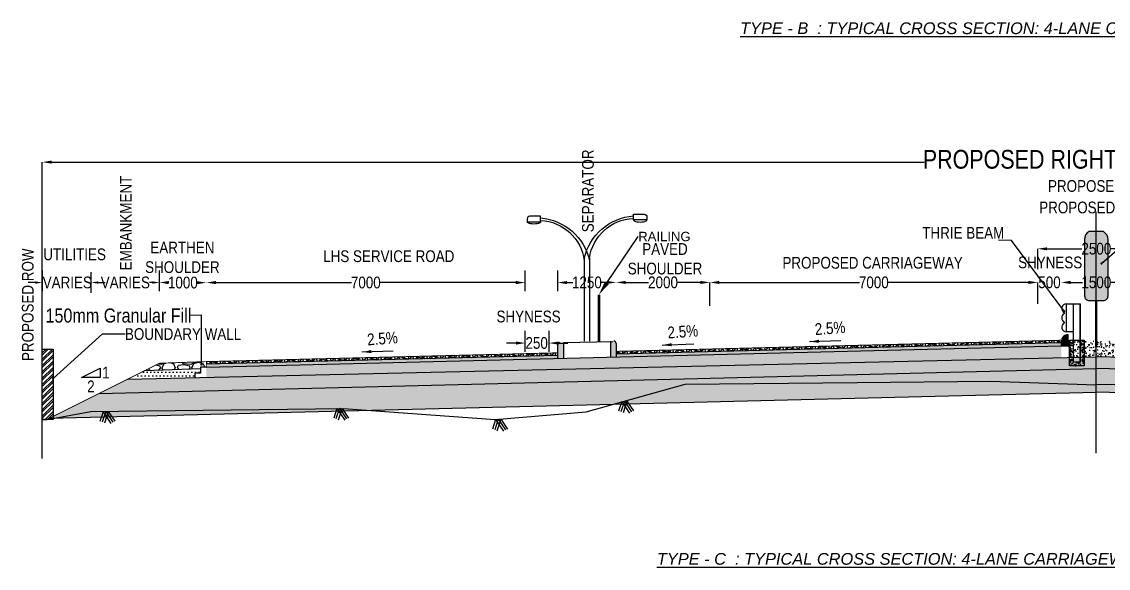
# Model space of a CAD drawing. Header units: millimetres. Extents: x 207528 to 778454, y -364692 to 101323.
# Drawn here: x 501292 to 524487, y 40467 to 52125 of the extents above; entities that cross this region are included whole.
import ezdxf
from ezdxf import colors
from ezdxf.entities.mleader import LeaderData, LeaderLine
from ezdxf.math import Vec2, Vec3

# ---------------------------------------------------------------- set-up
doc = ezdxf.new("R2010")
doc.units = ezdxf.units.MM
doc.linetypes.add('CENTER2', pattern=[28.575, 19.05, -3.175, 3.175, -3.175])
doc.linetypes.add('DASHED2', pattern=[0.375, 0.25, -0.125])
for name, color, linetype in [('Dim', 253, 'Continuous'), ('Dimension', 253, 'Continuous'), ('hatch', 253, 'Continuous'), ('NGL', 7, 'DASHED2'), ('Proposed ROW', 241, 'MNEW')]:
    doc.layers.add(name, color=color, linetype=linetype)
doc.styles.add('DIM', font='ARIALN.TTF', dxfattribs={"height": 250})
doc.styles.get("Standard").update_dxf_attribs({"font": 'arial.ttf'})
doc.styles.add('STRIP PLAN STYLE', font='ARIALN.TTF')
doc.linetypes.add('MNEW', pattern='A,26.152623,-1.048632,["PROW",Standard,S=1.75,R=0,X=0,Y=-0.975095],-7.693777,26.152623', length=61.047655)
doc.dimstyles.new('DIM', dxfattribs={"dimtxt": 250, "dimasz": 200, "dimexe": 0.18, "dimexo": 0.0625, "dimgap": 0.09, "dimtad": 0, "dimtih": 1, "dimtoh": 1, "dimdec": 0, "dimzin": 0, "dimdsep": 46, "dimtxsty": 'DIM', "dimcen": 0.09, "dimclrd": 256, "dimclrt": 7, "dimadec": 0, "dimazin": 0, "dimtfac": 1, "dimtdec": 0, "dimtofl": 0, "dimtmove": 0, "dimatfit": 3, "dimfxl": 1, "dimtolj": 1, "dimtzin": 0, "dimarcsym": 0})
doc.dimstyles.new('new', dxfattribs={"dimtxt": 150, "dimasz": 150, "dimexe": 100, "dimexo": 0.1, "dimgap": 0.09, "dimtad": 0, "dimtih": 1, "dimtoh": 1, "dimdec": 0, "dimzin": 0, "dimdsep": 46, "dimtxsty": 'DIM', "dimcen": 0.09, "dimclrd": 256, "dimclrt": 252, "dimadec": 0, "dimazin": 0, "dimtfac": 1, "dimtdec": 0, "dimtofl": 0, "dimtmove": 0, "dimatfit": 3, "dimfxl": 1, "dimtolj": 1, "dimtzin": 0, "dimlwd": -1, "dimarcsym": 0})
pattern_1 = [(228.012788, (448841.056, -21717.253), (-5080, -5715), [85.4304, -8457.621]), (184.96974, (448783.906, -21780.753), (7619.999997, 635.000036), [146.6012, -14513.5122]), (132.510447, (448637.856, -21793.453), (6350.000003, -6984.999998), [103.3704, -10233.6807]), (267.27369, (448390.206, -21952.203), (635.000001, 12700), [133.501, -13216.6094]), (292.833654, (448383.856, -22085.553), (-3175, 7620), [130.9084, -12959.952]), (357.27369, (448434.656, -22206.203), (-12700, 635.000001), [133.501, -13216.6094]), (37.69424, (448568.006, -22212.553), (-8254.9999996, -6350.0000005), [176.5484, -17478.2788]), (72.255328, (448707.706, -22104.603), (4445.000001, 13969.9999996), [166.68, -16501.3142]), (121.429566, (448758.506, -21945.853), (-5080.000001, 8254.9999996), [133.9532, -13261.3864]), (175.23636, (448688.656, -21831.553), (6985, -635), [152.9283, -7493.4842]), (222.397438, (448536.256, -21818.853), (-7619.9999998, -6985.0000003), [197.7695, -19579.193]), (138.814075, (449018.856, -21958.55), (-4445, 3810), [67.501, -6682.6415]), (171.469234, (448968.056, -21914.103), (8255, -1269.9999986), [128.4205, -12713.6597]), (225, (448841.06, -21895.05), (-9e-14, -635), [89.8023, -808.2233]), (203.19859, (448796.61, -21818.85), (3175, 1270), [48.3603, -4787.6556]), (291.80141, (448752.16, -21837.9), (-635, 1905), [68.3914, -3351.1882]), (30.96376, (448777.56, -21901.4), (1905, 1270), [111.08, -3591.5745]), (161.56505, (448872.8, -21844.25), (1270, -635), [80.3218, -1927.7245]), (16.38954, (448383.856, -21837.903), (6350, 1905), [112.522, -11139.7067]), (70.346176, (448491.806, -21806.153), (-2540, -6985), [94.3997, -9345.554]), (293.19859, (448872.81, -21717.25), (-1270, 3175), [96.72, -4739.296]), (343.61046, (448910.906, -21806.153), (-6350, 1905), [112.522, -11139.7067]), (339.443955, (448383.856, -22231.6), (-3175, 1270), [108.5088, -5316.9336]), (294.77514, (448485.456, -22269.703), (-3175.000004, 6984.999998), [90.918, -9000.8983]), (66.80141, (448879.16, -22352.25), (1270, 3175), [96.72, -4739.296]), (17.354025, (448917.256, -22263.353), (-8255, -2540), [106.4457, -10538.094]), (69.443955, (448568.006, -22352.25), (-1270, -3175), [54.2544, -5371.188]), (101.30993, (448841.06, -22352.25), (-635, 2540), [32.3787, -3205.4987]), (165.96376, (448834.7, -22320.5), (1905, -635), [130.9084, -2487.2636]), (186.009006, (448707.706, -22288.753), (6350, 635), [121.3167, -12010.3412]), (303.69007, (448777.56, -21958.55), (-635, 1270), [91.581, -2197.944]), (353.157227, (448828.356, -22034.753), (10795, -1269.9999994), [159.8892, -15829.0023]), (60.945396, (448987.106, -22053.8), (-2540, -4445), [65.377, -6472.348]), (90, (449018.86, -21996.65), (-635, 635), [38.1, -596.9]), (120.256437, (448695.006, -22269.703), (2540, -4445), [88.2167, -8733.4852]), (48.012787, (448650.556, -22193.503), (5080, 5715), [170.8607, -8372.1905]), (0, (448764.86, -22066.5), (635, 635), [165.1, -469.9]), (325.304846, (448929.956, -22066.503), (6350.000002, -4444.999997), [100.4024, -9939.8292]), (254.0546, (449012.51, -22123.65), (-635, -2540), [92.4573, -4530.4125]), (207.645975, (448987.106, -22212.553), (-12065.0000004, -6349.999999), [150.5363, -14903.116]), (175.426079, (448853.756, -22282.403), (-8255, 635), [159.2574, -15766.4616])]
pattern_2 = [(0, (448383.856, -22352.25), (39.6875, 79.375), [0, -79.375])]

# ---------------------------------------------------------------- blocks, each defined once
blk = doc.blocks.new('*D350')
at = {"layer": 'Defpoints', "color": 0, "transparency": 16777216}
for p in [(525482, 47282), (522982, 46846), (525482, 46846)]:
    blk.add_point(p, dxfattribs=at)
at = {"layer": 'Dim', "color": 0, "lineweight": -2, "transparency": 16777216}
for p, q in [((522982, 46846), (522982, 47282)), ((525482, 46846), (525482, 47282))]:
    blk.add_line(p, q, dxfattribs=at)
at = {"layer": 'Dim', "lineweight": -2, "transparency": 16777216}
for p, q in [((523182, 47282), (523924, 47282)), ((525282, 47282), (524539, 47282))]:
    blk.add_line(p, q, dxfattribs=at)
at = {"layer": 'Dim', "transparency": 16777216}
for points in [[(523182, 47315), (523182, 47248), (522982, 47282)], [(525282, 47315), (525282, 47248), (525482, 47282)]]:
    blk.add_solid(points, dxfattribs=at)
at = {"layer": 'Dim', "color": 7, "transparency": 16777216, "insert": (524232, 47282), "char_height": 250, "attachment_point": 5, "style": 'DIM'}
blk.add_mtext('\\A1;2500', dxfattribs=at)
blk = doc.blocks.new('*D351')
at = {"layer": 'Defpoints', "color": 0, "transparency": 16777216}
for p in [(546732, 49131), (501732, 46892), (546732, 47012)]:
    blk.add_point(p, dxfattribs=at)
at = {"layer": 'Dim', "color": 0, "lineweight": -2, "transparency": 16777216}
for p, q in [((501732, 46892), (501732, 49131)), ((546732, 47012), (546732, 49131))]:
    blk.add_line(p, q, dxfattribs=at)
at = {"layer": 'Dim', "lineweight": -2, "transparency": 16777216}
for p, q in [((501932, 49131), (520559, 49131)), ((546532, 49131), (527905, 49131))]:
    blk.add_line(p, q, dxfattribs=at)
at = {"layer": 'Dim', "transparency": 16777216}
for points in [[(501932, 49164), (501932, 49098), (501732, 49131)], [(546532, 49164), (546532, 49098), (546732, 49131)]]:
    blk.add_solid(points, dxfattribs=at)
at = {"layer": 'Dim', "color": 7, "transparency": 16777216, "insert": (524232, 49131), "char_height": 400, "attachment_point": 5, "style": 'STRIP PLAN STYLE'}
blk.add_mtext('\\A1;PROPOSED RIGHT OF WAY (45m)', dxfattribs=at)
blk = doc.blocks.new('*D353')
at = {"layer": 'Defpoints', "color": 0, "transparency": 16777216}
for p in [(522982, 46564), (522982, 46378), (523482, 46378)]:
    blk.add_point(p, dxfattribs=at)
at = {"layer": 'Dim', "lineweight": -2, "transparency": 16777216}
for p, q in [((522782, 46564), (522582, 46564)), ((523682, 46564), (523882, 46564))]:
    blk.add_line(p, q, dxfattribs=at)
at = {"layer": 'Dim', "color": 0, "lineweight": -2, "transparency": 16777216}
for p, q in [((522982, 46563), (522982, 46565)), ((523482, 46563), (523482, 46565))]:
    blk.add_line(p, q, dxfattribs=at)
at = {"layer": 'Dim', "transparency": 16777216}
for points in [[(522782, 46598), (522782, 46531), (522982, 46564)], [(523682, 46598), (523682, 46531), (523482, 46564)]]:
    blk.add_solid(points, dxfattribs=at)
at = {"layer": 'Dim', "color": 7, "transparency": 16777216, "insert": (523232, 46564), "char_height": 250, "attachment_point": 5, "style": 'DIM'}
blk.add_mtext('\\A1;500', dxfattribs=at)
blk = doc.blocks.new('*D354')
at = {"layer": 'Defpoints', "color": 0, "transparency": 16777216}
for p in [(523482, 46565), (523482, 46378), (524982, 46378)]:
    blk.add_point(p, dxfattribs=at)
at = {"layer": 'Dim', "color": 0, "lineweight": -2, "transparency": 16777216}
for p, q in [((523482, 46564), (523482, 46565)), ((524982, 46563), (524982, 46565))]:
    blk.add_line(p, q, dxfattribs=at)
at = {"layer": 'Dim', "lineweight": -2, "transparency": 16777216}
for p, q in [((523682, 46565), (523935, 46565)), ((524782, 46565), (524528, 46565))]:
    blk.add_line(p, q, dxfattribs=at)
at = {"layer": 'Dim', "transparency": 16777216}
for points in [[(523682, 46598), (523682, 46532), (523482, 46565)], [(524782, 46598), (524782, 46531), (524982, 46564)]]:
    blk.add_solid(points, dxfattribs=at)
at = {"layer": 'Dim', "color": 7, "transparency": 16777216, "insert": (524232, 46565), "char_height": 250, "attachment_point": 5, "style": 'DIM'}
blk.add_mtext('\\A1;1500', dxfattribs=at)
blk = doc.blocks.new('*D355')
at = {"layer": 'Defpoints', "color": 0, "transparency": 16777216}
for p in [(513982, 46565), (513982, 46565), (515982, 46564)]:
    blk.add_point(p, dxfattribs=at)
at = {"layer": 'Dim', "color": 0, "lineweight": -2, "transparency": 16777216}
for p, q in [((513982, 46565), (513982, 46565)), ((515982, 46564), (515982, 46564))]:
    blk.add_line(p, q, dxfattribs=at)
at = {"layer": 'Dim', "lineweight": -2, "transparency": 16777216}
for p, q in [((514182, 46565), (514674, 46565)), ((515782, 46564), (515289, 46564))]:
    blk.add_line(p, q, dxfattribs=at)
at = {"layer": 'Dim', "transparency": 16777216}
for points in [[(514182, 46598), (514182, 46531), (513982, 46565)], [(515782, 46597), (515782, 46531), (515982, 46564)]]:
    blk.add_solid(points, dxfattribs=at)
at = {"layer": 'Dim', "color": 7, "transparency": 16777216, "insert": (514982, 46564), "char_height": 250, "attachment_point": 5, "style": 'DIM'}
blk.add_mtext('\\A1;2000', dxfattribs=at)
blk = doc.blocks.new('*D356')
at = {"layer": 'Defpoints', "color": 0, "transparency": 16777216}
for p in [(515982, 46564), (515982, 46066), (522982, 46105)]:
    blk.add_point(p, dxfattribs=at)
at = {"layer": 'Dim', "color": 0, "lineweight": -2, "transparency": 16777216}
for p, q in [((515982, 46066), (515982, 46564)), ((522982, 46105), (522982, 46564))]:
    blk.add_line(p, q, dxfattribs=at)
at = {"layer": 'Dim', "lineweight": -2, "transparency": 16777216}
for p, q in [((516182, 46564), (519177, 46564)), ((522782, 46564), (519787, 46564))]:
    blk.add_line(p, q, dxfattribs=at)
at = {"layer": 'Dim', "transparency": 16777216}
for points in [[(516182, 46597), (516182, 46531), (515982, 46564)], [(522782, 46597), (522782, 46531), (522982, 46564)]]:
    blk.add_solid(points, dxfattribs=at)
at = {"layer": 'Dim', "color": 7, "transparency": 16777216, "insert": (519482, 46564), "char_height": 250, "attachment_point": 5, "style": 'DIM'}
blk.add_mtext('\\A1;7000', dxfattribs=at)
blk = doc.blocks.new('*D362')
at = {"layer": 'Defpoints', "color": 0, "transparency": 16777216}
for p in [(512732, 46561), (512732, 46561), (513982, 46565)]:
    blk.add_point(p, dxfattribs=at)
at = {"layer": 'Dimension', "color": 0, "lineweight": -2, "transparency": 16777216}
for p, q in [((512732, 46561), (512732, 46561)), ((513982, 46565), (513982, 46564))]:
    blk.add_line(p, q, dxfattribs=at)
at = {"layer": 'Dimension', "lineweight": -2, "transparency": 16777216}
for p, q in [((512932, 46562), (513060, 46562)), ((513782, 46564), (513653, 46564))]:
    blk.add_line(p, q, dxfattribs=at)
at = {"layer": 'Dimension', "transparency": 16777216}
for points in [[(512932, 46595), (512932, 46528), (512732, 46561)], [(513782, 46597), (513782, 46531), (513982, 46565)]]:
    blk.add_solid(points, dxfattribs=at)
at = {"layer": 'Dimension', "color": 7, "transparency": 16777216, "insert": (513357, 46563), "char_height": 250, "attachment_point": 5, "style": 'DIM'}
blk.add_mtext('\\A1;1250', dxfattribs=at)
blk = doc.blocks.new('*D363')
at = {"layer": 'Defpoints', "color": 0, "transparency": 16777216}
for p in [(505236, 46561), (505236, 46528), (512039, 46561)]:
    blk.add_point(p, dxfattribs=at)
at = {"layer": 'Dimension', "color": 0, "lineweight": -2, "transparency": 16777216}
for p, q in [((505236, 46560), (505236, 46561)), ((512039, 46561), (512039, 46561))]:
    blk.add_line(p, q, dxfattribs=at)
at = {"layer": 'Dimension', "lineweight": -2, "transparency": 16777216}
for p, q in [((505436, 46561), (508332, 46561)), ((511839, 46561), (508942, 46561))]:
    blk.add_line(p, q, dxfattribs=at)
at = {"layer": 'Dimension', "transparency": 16777216}
for points in [[(505436, 46595), (505436, 46528), (505236, 46561)], [(511839, 46595), (511839, 46528), (512039, 46561)]]:
    blk.add_solid(points, dxfattribs=at)
at = {"layer": 'Dimension', "color": 7, "transparency": 16777216, "insert": (508637, 46561), "char_height": 250, "attachment_point": 5, "style": 'DIM'}
blk.add_mtext('\\A1;7000', dxfattribs=at)
blk = doc.blocks.new('*D349')
at = {"layer": 'Defpoints', "color": 0, "transparency": 16777216}
for p in [(504233, 46562), (504233, 46562), (505232, 46558)]:
    blk.add_point(p, dxfattribs=at)
at = {"layer": 'Dim', "color": 0, "lineweight": -2, "transparency": 16777216}
for p, q in [((504233, 46562), (504233, 46562)), ((505232, 46558), (505232, 46558))]:
    blk.add_line(p, q, dxfattribs=at)
at = {"layer": 'Dim', "lineweight": -2, "transparency": 16777216}
for p, q in [((504433, 46561), (504436, 46561)), ((505032, 46559), (505029, 46559))]:
    blk.add_line(p, q, dxfattribs=at)
at = {"layer": 'Dim', "transparency": 16777216}
for points in [[(504433, 46595), (504432, 46528), (504233, 46562)], [(505032, 46592), (505032, 46526), (505232, 46558)]]:
    blk.add_solid(points, dxfattribs=at)
at = {"layer": 'Dim', "color": 7, "transparency": 16777216, "insert": (504732, 46560), "char_height": 250, "attachment_point": 5, "style": 'DIM'}
blk.add_mtext('\\A1;1000', dxfattribs=at)
blk = doc.blocks.new('*D365')
at = {"layer": 'Defpoints', "color": 0, "transparency": 16777216}
for p in [(512551, 45271), (512041, 44954), (512551, 44954)]:
    blk.add_point(p, dxfattribs=at)
at = {"layer": 'Dim', "lineweight": -2, "transparency": 16777216}
for p, q in [((511841, 45271), (511641, 45271)), ((512751, 45271), (512951, 45271))]:
    blk.add_line(p, q, dxfattribs=at)
at = {"layer": 'Dim', "color": 0, "lineweight": -2, "transparency": 16777216}
for p, q in [((512041, 45270), (512041, 45271)), ((512551, 45270), (512551, 45271))]:
    blk.add_line(p, q, dxfattribs=at)
at = {"layer": 'Dim', "transparency": 16777216}
for points in [[(511841, 45304), (511841, 45237), (512041, 45271)], [(512751, 45304), (512751, 45237), (512551, 45271)]]:
    blk.add_solid(points, dxfattribs=at)
at = {"layer": 'Dim', "color": 7, "transparency": 16777216, "insert": (512285, 45271), "char_height": 250, "attachment_point": 5, "style": 'DIM'}
blk.add_mtext('\\A1;250', dxfattribs=at)
blk = doc.blocks.new('STREET LIGHT')
for points in [[(1398283, -25379), (1397367, -25386, 0.414214), (1397133, -25624), (1397135, -25861), (1398287, -25851)], [(1406212, -25552), (1407129, -25554, -0.414214), (1407364, -25790), (1407364, -26027), (1406212, -26025)]]:
    blk.add_lwpolyline(points, format="xyb", close=True)
for points in [[(1402038, -29128), (1402033, -36207)], [(1402480, -29151), (1402480, -36207)]]:
    blk.add_lwpolyline(points)
for centre, radius, start, end in [((1397942, -30163), 4650, 12.56953, 85.77023), ((1398142, -29670), 3933, 7.60214, 87.89511), ((1406586, -30335), 4650, 94.61139, 167.81209), ((1406382, -29843), 3933, 92.48651, 172.77948)]:
    blk.add_arc(centre, radius, start, end)
at = {"extrusion": (0, 0, -1)}
blk.add_ellipse((1397711, -25856), major_axis=(576, 5), ratio=0.331897, start_param=0, end_param=3.141593, dxfattribs=at)
blk.add_ellipse((1406788, -26026), major_axis=(-576, 1), ratio=0.331897, start_param=0, end_param=3.141593)
blk = doc.blocks.new('*D384')
at = {"layer": 'Defpoints', "color": 0, "transparency": 16777216}
for p in [(502775, 46629), (501732, 46619), (501732, 46562)]:
    blk.add_point(p, dxfattribs=at)
at = {"layer": 'Dimension', "lineweight": -2, "transparency": 16777216}
for p, q in [((501582, 46562), (501432, 46562)), ((502925, 46562), (503075, 46562))]:
    blk.add_line(p, q, dxfattribs=at)
at = {"layer": 'Dimension', "color": 0, "lineweight": -2, "transparency": 16777216}
for p, q in [((501732, 46563), (501732, 46562)), ((502775, 46563), (502775, 46562))]:
    blk.add_line(p, q, dxfattribs=at)
at = {"layer": 'Dimension', "transparency": 16777216}
for points in [[(501582, 46587), (501582, 46537), (501732, 46562)], [(502925, 46587), (502925, 46537), (502775, 46562)]]:
    blk.add_solid(points, dxfattribs=at)
at = {"layer": 'Dimension', "color": 7, "transparency": 16777216, "insert": (502265, 46562), "char_height": 250, "attachment_point": 5, "style": 'DIM'}
blk.add_mtext('\\A1;VARIES', dxfattribs=at)
blk = doc.blocks.new('*D385')
at = {"layer": 'Defpoints', "color": 0, "transparency": 16777216}
for p in [(502775, 46562), (502775, 46562), (504233, 46562)]:
    blk.add_point(p, dxfattribs=at)
at = {"layer": 'Dimension', "color": 0, "lineweight": -2, "transparency": 16777216}
for p, q in [((502775, 46562), (502775, 46562)), ((504233, 46562), (504233, 46562))]:
    blk.add_line(p, q, dxfattribs=at)
at = {"layer": 'Dimension', "lineweight": -2, "transparency": 16777216}
for p, q in [((502925, 46562), (502987, 46562)), ((504083, 46562), (504021, 46562))]:
    blk.add_line(p, q, dxfattribs=at)
at = {"layer": 'Dimension', "transparency": 16777216}
for points in [[(502925, 46587), (502925, 46537), (502775, 46562)], [(504083, 46587), (504083, 46537), (504233, 46562)]]:
    blk.add_solid(points, dxfattribs=at)
at = {"layer": 'Dimension', "color": 7, "transparency": 16777216, "insert": (503504, 46562), "char_height": 250, "attachment_point": 5, "style": 'DIM'}
blk.add_mtext('\\A1;VARIES', dxfattribs=at)
blk = doc.blocks.new('thrie pole')
at = {"true_color": 0x939598}
h = blk.add_hatch(dxfattribs=at)
h.set_pattern_fill('AR-CONC', color=252, scale=0.7)
h.paths.add_polyline_path([(1314319, 54509), (1314169, 54509), (1314169, 54977), (1314089, 54977), (1314089, 54429), (1314399, 54429), (1314399, 54977), (1314319, 54977)])
for points in [[(1314019, 55151), (1314019, 55751)], [(1314019, 55351), (1314019, 55751)], [(1314019, 55751), (1314319, 55751)], [(1314024, 55151), (1314024, 55751)], [(1314024, 55351), (1314024, 55751)], [(1314169, 54509), (1314169, 55751)], [(1314174, 54509), (1314174, 55751)], [(1314314, 54509), (1314314, 55751)], [(1314319, 54509), (1314319, 55751)], [(1314169, 55151), (1314019, 55151)], [(1314174, 54509), (1314169, 54509)], [(1314169, 54509), (1314319, 54509)]]:
    blk.add_lwpolyline(points)
blk.add_lwpolyline([(1314399, 54429), (1314089, 54429), (1314089, 54977), (1314399, 54977)], close=True)
for centre, radius, start, end in [((1314019, 55651), 100, 90, 245.38), ((1314019, 55451), 100, 114.62, 245.38), ((1313973, 55551), 10, 294.62, 65.38), ((1314019, 55251), 100, 114.62, 270), ((1313973, 55351), 10, 294.62, 65.38)]:
    blk.add_arc(centre, radius, start, end)

msp = doc.modelspace()

# ---------------------------------------------------------------- hatches: boundary and pattern name
h = msp.add_hatch(color=256)
h.dxf.hatch_style = 1
h.paths.add_polyline_path([(512731.6, 45231, -0.4142136), (512781.6, 45281), (512854.9, 45281), (512854.9, 44945.2), (512731.6, 44942.1)])
h = msp.add_hatch(color=256)
h.dxf.hatch_style = 1
h.paths.add_polyline_path([(513981.6, 45262.2, 0.4142136), (513931.6, 45312.2), (513858.3, 45312.2), (513858.3, 44976.5), (513981.6, 44973.4)])
h = msp.add_hatch()
h.set_pattern_fill('GOST_GLASS', color=41, scale=5)
h.set_pattern_definition([(45, (446383.294, -22299.692), (42.426407, -4e-15), [25, -35]), (45, (446393.9, -22299.692), (42.426407, -4e-15), [10, -50]), (45, (446383.294, -22289.086), (42.426407, -4e-15), [10, -50])])
h.paths.add_polyline_path([(523483.8, 45210.9), (523483.8, 45281), (513981.6, 45043.4), (513981.6, 44973.4)])
at = {"true_color": 0x636466}
h = msp.add_hatch(color=251, dxfattribs=at)
h.dxf.hatch_style = 1
h.paths.add_polyline_path([(523630.3, 45442.9), (523592.2, 45442.9, 0.2904632), (523492.3, 45354.3), (523483.3, 45290.9), (523483.8, 45290.9), (523483.8, 45210.9), (523630.2, 45212.1)])
h = msp.add_hatch()
h.set_pattern_fill('AR-SAND', color=45, scale=2.5)
h.set_pattern_definition([(37.5, (90131.92, -22974.85), (-4.000078, 122.35331), [0, -96.52, 0, -107.95, 0, -103.1875]), (7.5, (90131.92, -22974.85), (112.38082, 179.206275), [0, -52.07, 0, -86.995, 0, -33.3375]), (327.5, (90053.82, -22974.85), (197.748093, 0.359296), [0, -31.75, 0, -114.3, 0, -149.225]), (317.5, (90053.82, -22974.85), (190.88911, 55.73233), [0, -15.875, 0, -74.93, 0, -85.725])])
h.paths.add_polyline_path([(523630.2, 45327.5), (524835.1, 45327.5), (524829.5, 44963.2), (524231.6, 44977), (523635.9, 44963.2)])
h = msp.add_hatch()
h.set_pattern_fill('GOST_GLASS', color=41, scale=5)
h.set_pattern_definition([(45, (185931.983, 0), (42.426407, 0), [25, -35]), (45, (185942.59, 0), (42.426407, 0), [10, -50]), (45, (185931.983, 10.607), (42.426407, 0), [10, -50])])
h.paths.add_polyline_path([(512731.6, 45012.1), (512731.6, 44942.1), (505232.3, 44754.6), (505232.3, 44824.7)])
at = {"layer": 'Dim'}
h = msp.add_hatch(color=124, dxfattribs=at)
h.dxf.hatch_style = 1
edge = h.paths.add_edge_path()
edge.add_line((524481.6, 46277.2), (524481.6, 47477.2))
edge.add_arc((524289.4, 47478.8), 192.2, 359.51681, 421.33401)
edge.add_line((524381.6, 47647.5), (524081.6, 47647.5))
edge.add_arc((524144.4, 47496.1), 163.9, 112.53079, 186.6184)
edge.add_line((523981.6, 47477.2), (523981.6, 46277.2))
edge.add_arc((524081.6, 46277.2), 100, 180, 270)
edge.add_line((524081.6, 46177.2), (524381.6, 46177.2))
edge.add_arc((524381.6, 46277.2), 100, 270, 360)
h = msp.add_hatch(dxfattribs=at)
h.set_pattern_fill('ANSI32', scale=10)
h.set_pattern_definition([(45, (185931.98, -11703.46), (-67.35192, 67.35192), []), (45, (185976.88, -11703.46), (-67.35192, 67.35192), [])])
h.paths.add_polyline_path([(501731.6, 43642), (501731.6, 45142), (501961.6, 45142), (501961.6, 43642)])
h = msp.add_hatch(dxfattribs=at)
h.set_pattern_fill('AR-CONC', color=256, scale=3)
h.set_pattern_definition([(50, (446383.3, -22299.7), (546.554, -47.8173), [57.15, -628.65]), (355, (446383.3, -22299.7), (-105.7303, 573.1705), [45.72, -502.9218]), (100.45144, (446428.84, -22303.7), (440.8237, 525.3533), [48.57, -534.2707]), (46.1842, (446383.3, -22147.3), (813.237, -126.127), [85.725, -942.975]), (96.6356, (446451.1, -22157.8), (712.2124, 742.2784), [72.855, -801.407]), (351.18415, (446383.3, -22147.3), (712.2124, 742.2784), [68.58, -754.379]), (21, (446459.5, -22185.4), (454.8432, -306.7956), [57.15, -628.65]), (326, (446459.5, -22185.4), (185.406, 552.564), [45.72, -502.92]), (71.45144, (446497.4, -22210.96), (640.2493, 245.7683), [48.57, -534.2698]), (37.5, (446383.3, -22299.7), (9.2658, 253.6651), [0, -496.824, 0, -510.54, 0, -504.825]), (7.5, (446383.3, -22299.7), (200.459, 300.5417), [0, -291.084, 0, -485.394, 0, -192.405]), (327.5, (446213.37, -22299.7), (406.7718, -17.18623), [0, -190.5, 0, -594.36, 0, -788.67]), (317.5, (446137.17, -22299.7), (444.3875, 76.2795), [0, -247.65, 0, -394.716, 0, -560.07])])
h.paths.add_polyline_path([(523483.8, 44962.2), (523483.8, 45210.9), (505231.6, 44754.6), (505231.6, 44663.9), (505231.6, 44612.7), (505231.6, 44537.6)])
at = {"layer": 'hatch'}
h = msp.add_hatch(dxfattribs=at)
h.set_pattern_fill('NET3', color=256, scale=30, angle=45)
h.set_pattern_definition([(45, (446383.29, -22299.69), (-67.35192, 67.35192), []), (105, (446383.29, -22299.69), (-92.004435, -24.65251), []), (165, (446383.29, -22299.69), (-24.65251, -92.004435), [])])
h.paths.add_polyline_path([(523483.8, 45281), (523483.8, 45331), (513981.6, 45093.4), (513981.6, 45043.4)])
h = msp.add_hatch(dxfattribs=at)
h.set_pattern_fill('NET3', color=256, scale=30, angle=45)
h.set_pattern_definition([(45, (185931.98, 0), (-67.35192, 67.35192), []), (105, (185931.98, 0), (-92.004435, -24.652514), []), (165, (185931.98, 0), (-24.652514, -92.004435), [])])
h.paths.add_polyline_path([(512731.6, 45062.2), (512731.6, 45012.1), (505232.3, 44824.7), (505232.3, 44874.7)])
h = msp.add_hatch(dxfattribs=at)
h.set_pattern_fill('GRAVEL', color=11, scale=25)
h.set_pattern_definition(pattern_1)
h.paths.add_polyline_path([(524231.6, 44726.9), (524231.6, 44911.3), (520683.8, 44741.4), (516807.8, 44767.9), (514418.4, 44661.9), (503320.9, 44384), (502942.2, 44194.7)])
h.paths.add_polyline_path([(524231.6, 44911.3), (524231.6, 44977), (503550.3, 44498.7), (503320.9, 44384), (514418.4, 44661.9), (516807.8, 44767.9), (520683.8, 44741.4)])
h = msp.add_hatch(dxfattribs=at)
h.set_pattern_fill('GRAVEL', color=11, scale=25)
h.set_pattern_definition([(228.012788, (195639.183, -22571.1), (-5080.0000004, -5714.9999996), [85.4304, -8457.6209]), (184.969741, (195582.033, -22634.602), (7619.999997, 635.0000362), [146.6012, -14513.5122]), (132.510447, (195435.983, -22647.302), (6350.0000027, -6984.9999976), [103.3704, -10233.6807]), (267.273689, (195188.333, -22806.052), (635.0000013, 12700), [133.5011, -13216.6094]), (292.833654, (195181.983, -22939.402), (-3175.0000003, 7620), [130.9084, -12959.9519]), (357.273689, (195232.783, -23060.052), (-12700, 635.0000013), [133.5011, -13216.6094]), (37.6942405, (195366.133, -23066.402), (-8254.9999996, -6350.0000005), [176.5484, -17478.2788]), (72.255328, (195505.833, -22958.452), (4445.0000012, 13969.9999996), [166.6799, -16501.3142]), (121.429566, (195556.633, -22799.702), (-5080.0000007, 8254.9999996), [133.9532, -13261.3864]), (175.236358, (195486.783, -22685.4), (6985, -635.000001), [152.9283, -7493.4842]), (222.397438, (195334.383, -22672.702), (-7619.9999998, -6985.0000003), [197.7695, -19579.1931]), (138.814075, (195816.983, -22812.4), (-4445, 3810), [67.5011, -6682.6415]), (171.469234, (195766.183, -22767.952), (8255.0000002, -1269.9999986), [128.4205, -12713.6597]), (225, (195639.2, -22748.9), (-9e-14, -635), [89.8023, -808.2233]), (203.19859, (195594.73, -22672.7), (3175, 1270), [48.3603, -4787.6556]), (291.80141, (195550.28, -22691.75), (-635, 1905), [68.3914, -3351.1882]), (30.963757, (195575.68, -22755.25), (1905, 1270), [111.0799, -3591.5745]), (161.56505, (195670.93, -22698.1), (1270, -635), [80.3218, -1927.7245]), (16.38954, (195181.983, -22691.752), (6350, 1905), [112.522, -11139.7067]), (70.346176, (195289.933, -22660), (-2540, -6985), [94.3997, -9345.5539]), (293.19859, (195670.93, -22571.1), (-1270, 3175), [96.72, -4739.2959]), (343.61046, (195709.033, -22660.002), (-6350, 1904.9999996), [112.522, -11139.7067]), (339.443955, (195181.98, -23085.45), (-3175, 1270), [108.5088, -5316.9336]), (294.77514, (195283.583, -23123.55), (-3175.000004, 6984.999998), [90.918, -9000.8983]), (66.80141, (195677.28, -23206.1), (1270, 3175), [96.72, -4739.2959]), (17.354025, (195715.383, -23117.202), (-8255, -2540.0000005), [106.4457, -10538.094]), (69.443955, (195366.13, -23206.1), (-1270, -3175), [54.2544, -5371.188]), (101.309932, (195639.18, -23206.1), (-635, 2540), [32.3787, -3205.4987]), (165.963757, (195632.83, -23174.35), (1905, -635), [130.9084, -2487.2636]), (186.009006, (195505.833, -23142.602), (6350, 635.0000003), [121.3167, -12010.3412]), (303.69007, (195575.68, -22812.4), (-635, 1270), [91.581, -2197.9441]), (353.157227, (195626.483, -22888.602), (10795, -1269.9999994), [159.8892, -15829.0023]), (60.945396, (195785.233, -22907.65), (-2540, -4445), [65.377, -6472.3481]), (90, (195817, -22850.5), (-635, 635), [38.1, -596.9]), (120.256437, (195493.133, -23123.55), (2540, -4445), [88.2167, -8733.4852]), (48.012787, (195448.683, -23047.35), (5080.0000004, 5714.9999996), [170.8607, -8372.1905]), (0, (195563, -22920.35), (635, 635), [165.1, -469.9]), (325.304846, (195728.083, -22920.35), (6350.0000024, -4444.9999966), [100.4024, -9939.8292]), (254.054604, (195810.63, -22977.5), (-635, -2540), [92.4573, -4530.4125]), (207.645975, (195785.233, -23066.402), (-12065.0000004, -6349.9999992), [150.5363, -14903.1161]), (175.426079, (195651.883, -23136.252), (-8255, 635), [159.2574, -15766.4616])])
h.paths.add_polyline_path([(503909.7, 44678.3), (504232.6, 44839.7), (505231.6, 44874.7), (505232.1, 44874.7), (505232.1, 44754.5), (505111.5, 44754.5), (505111.5, 44720.4)])
h = msp.add_hatch(dxfattribs=at)
h.set_pattern_fill('GRAVEL', color=11, scale=25)
h.set_pattern_definition(pattern_1)
h.paths.add_polyline_path([(524231.6, 44726.9), (524231.6, 44911.3), (527779.4, 44741.4), (531655.4, 44767.9), (534044.8, 44661.9), (545142.3, 44384), (545521, 44194.7)])
h.paths.add_polyline_path([(524231.6, 44911.3), (524231.6, 44977), (544912.9, 44498.7), (545142.3, 44384), (534044.8, 44661.9), (531655.4, 44767.9), (527779.4, 44741.4)])
h = msp.add_hatch(dxfattribs=at)
h.set_pattern_fill('DOTS', color=25, scale=50)
h.set_pattern_definition(pattern_2)
h.paths.add_polyline_path([(524231.6, 44726.9), (502942.2, 44194.7), (501889, 43668.2), (524231.6, 44226.8)])
h = msp.add_hatch(dxfattribs=at)
h.set_pattern_fill('DOTS', scale=50)
h.set_pattern_definition([(0, (456383.34, -32106.35), (39.6875, 79.375), [0, -79.375])])
h.paths.add_polyline_path([(503550.3, 44498.7), (503924.8, 44678.8), (505111.5, 44729.2), (505111.5, 44710.8), (505111.5, 44702.8), (505111.5, 44692), (505111.5, 44678.8), (505111.5, 44629.5), (504986.5, 44629.5), (504988.9, 44531.9)])
h = msp.add_hatch(dxfattribs=at)
h.set_pattern_fill('DOTS', color=25, scale=50)
h.set_pattern_definition(pattern_2)
h.paths.add_polyline_path([(524231.6, 44726.9), (545521, 44194.7), (546574.2, 43668.2), (524231.6, 44226.8)])

# ---------------------------------------------------------------- linework, layer by layer
for p, q in [((512731.6, 45231), (512731.6, 44942.1)), ((512854.9, 45281), (513911.4, 45307.1)), ((513981.6, 45262.2), (513981.6, 44973.4))]:
    msp.add_line(p, q)
at = {"color": 1, "linetype": 'CENTER2', "ltscale": 0.5}
msp.add_lwpolyline([(524231.6, 42924.7), (524231.6, 48073.6)], dxfattribs=at)
for points, const_width in [([(513613.8, 45304), (513613.8, 46304)], 60), ([(513981.6, 45093.4), (523483.8, 45331)], 20), ([(515232.3, 45124.8), (523483.8, 45331.1)], 20), ([(505231.6, 44874.7), (512731.6, 45062.2)], 20), ([(504232.6, 44839.7), (501834.5, 43640.9)], 20), ([(505231.6, 44874.7), (504232.6, 44839.7)], 20), ([(505232.1, 44874.6), (505232.1, 44754.5)], 10)]:
    msp.add_lwpolyline(points, dxfattribs=dict(const_width=const_width))
for points in [[(512854.9, 45281), (512854.9, 44946.9)], [(513858.3, 45312.2), (513858.3, 44978.2)], [(513981.6, 45043.4), (523483.8, 45281)], [(505231.6, 44754.6), (523483.8, 45210.9)], [(505231.6, 44824.6), (512731.6, 45012.1)], [(503550.3, 44498.7), (524231.6, 44977)], [(544912.9, 44498.7), (524231.6, 44977)], [(502942.2, 44194.7), (524231.6, 44726.9)], [(505111.5, 44720.4), (503909.7, 44678.3)], [(505111.5, 44754.5), (505111.5, 44629.5), (504986.5, 44629.5), (504988.9, 44531.9)], [(505231.5, 44754.5), (505111.5, 44754.5)], [(545521, 44194.7), (524231.6, 44726.9)], [(501889, 43668.2), (524231.6, 44226.8)], [(546574.2, 43668.2), (524231.6, 44226.8)]]:
    msp.add_lwpolyline(points)
msp.add_lwpolyline([(523630.3, 45442.9), (523592.2, 45442.9, 0.2904632), (523492.3, 45354.3), (523483.2, 45290.1), (523483.8, 45210.9), (523630.2, 45212.1)], format="xyb", close=True)
for centre, start, end in [((512781.6, 45231), 90, 180), ((513931.6, 45262.2), 0, 90)]:
    msp.add_arc(centre, 50, start, end)
at = {"layer": 'Dim'}
msp.add_lwpolyline([(524481.6, 46277.2), (524481.6, 47477.2, 0.2764658), (524381.6, 47647.5), (524081.6, 47647.5, 0.3350205), (523981.6, 47477.2), (523981.6, 46277.2, 0.4142136), (524081.6, 46177.2), (524381.6, 46177.2, 0.4142136)], format="xyb", close=True, dxfattribs=at)
for points in [[(501733.7, 46377.6), (501733.7, 46820.9)], [(502775.2, 46340.2), (502775.2, 46783.5)], [(504234.7, 46376.8), (504234.7, 46820.1)], [(512041.3, 46376.4), (512041.3, 46819.7)], [(512733.7, 46376.1), (512733.7, 46819.4)], [(512042.7, 45085.3), (512042.7, 45528.6)], [(512550.8, 45085.3), (512550.8, 45528.6)], [(508019.8, 43871.5), (507951.9, 43666.9)], [(508075, 43879.1), (507999.3, 43651.1)], [(508019.8, 43871.5), (508187, 43623.2)], [(508129.9, 43877.3), (508046.5, 43626)], [(508075, 43879.1), (508228.5, 43651.1)], [(508129.9, 43877.3), (508269.6, 43669.7)], [(514102.3, 44026.1), (514034.4, 43821.5)], [(514157.5, 44033.7), (514081.8, 43805.8)], [(514102.3, 44026.1), (514269.5, 43777.8)], [(514212.4, 44031.9), (514129, 43780.7)], [(514157.5, 44033.7), (514311, 43805.7)], [(514212.4, 44031.9), (514352.1, 43824.3)], [(503030, 43804.6), (502962, 43600)], [(503085.2, 43812.1), (503009.5, 43584.2)], [(503030, 43804.6), (503197.1, 43556.2)], [(503140, 43810.3), (503056.6, 43559.1)], [(503085.2, 43812.1), (503238.6, 43584.2)], [(503140, 43810.3), (503279.8, 43602.7)], [(511409.4, 43639.4), (511341.4, 43434.8)], [(511464.6, 43647), (511388.9, 43419)], [(511409.4, 43639.4), (511576.5, 43391.1)], [(511519.5, 43645.2), (511436, 43393.9)], [(511464.6, 43647), (511618, 43419)], [(511519.5, 43645.2), (511659.2, 43437.6)]]:
    msp.add_lwpolyline(points, dxfattribs=at)
at = {"layer": 'Dim', "color": 7, "const_width": 50}
msp.add_lwpolyline([(524231.6, 46177.2), (524231.6, 45177.2)], dxfattribs=at)
at = {"layer": 'Dim', "color": 7}
msp.add_lwpolyline([(501731.6, 43642), (501731.6, 45142), (501961.6, 45142), (501961.6, 43642)], close=True, dxfattribs=at)
at = {"layer": 'Dim'}
msp.add_lwpolyline([(502967.9, 44737.9), (502967.9, 44537.9), (502567.9, 44537.9)], close=True, dxfattribs=at)
at = {"layer": 'Dimension', "linetype": 'Continuous', "ltscale": 10, "flags": 128}
for points in [[(501731.6, 43642), (501834.5, 43640.9), (502769.2, 43808.2), (508160.1, 43875), (511400.5, 43641.5), (513340.4, 43807), (515457, 44394.2), (519126.5, 44431.4), (521977.2, 44460.6), (524231.6, 44381.5)], [(546731.6, 43616.2), (546556.9, 43676.8), (545782.6, 43815.8), (540303.1, 43875), (537062.7, 43641.5), (535122.8, 43807), (532907.6, 44009.9), (529323.5, 44278.8), (527177.5, 44392.3), (524231.6, 44381.5)]]:
    msp.add_lwpolyline(points, dxfattribs=at)
at = {"layer": 'Proposed ROW', "lineweight": -3, "ltscale": 3, "flags": 128}
msp.add_lwpolyline([(501731.6, 42805.1), (501731.6, 46892.3)], dxfattribs=at)

# ---------------------------------------------------------------- block references
at = {"xscale": -0.25, "yscale": 0.25}
msp.add_blockref('STREET LIGHT', (863922, 54364.2), dxfattribs=at)
msp.add_blockref('thrie pole', (-790427.1, -9641.8))

# ---------------------------------------------------------------- texts
at = {"layer": 'Dim', "color": 253, "insert": (513380, 48517.3), "char_height": 250, "attachment_point": 5, "rotation": 90, "style": 'DIM'}
msp.add_mtext_dynamic_manual_height_columns('SEPARATOR', width=5325.312, gutter_width=1250, heights=[0], dxfattribs=at)
at = {"layer": 'Dim', "insert": (503515.2, 47830.8), "char_height": 250, "width": 5325.312, "attachment_point": 5, "rotation": 90, "style": 'DIM'}
msp.add_mtext('\\A1;EMBANKMENT', dxfattribs=at)
at = {"layer": 'Dim', "char_height": 250, "attachment_point": 5, "style": 'DIM'}
for s, insert in [('PROPOSED C', (524154.7, 48619.8)), ('PROPOSED  MEDIAN', (524460.4, 48161.3)), ('EARTHEN \\PSHOULDER', (504721.7, 47097.2)), ('PAVED \\PSHOULDER', (515024.3, 47066.7)), ('UTILITIES', (502421.6, 47161.5)), ('LHS SERVICE ROAD', (509127.7, 47122.1)), ('PROPOSED CARRIAGEWAY', (519455.7, 46981.6)), ('SHYNESS', (523246.6, 46988.9)), ('1', (503088.5, 44640.7)), ('2', (502769.4, 44346))]:
    msp.add_mtext_dynamic_manual_height_columns(s, width=5325.312, gutter_width=1250, heights=[0], dxfattribs=dict(at, insert=insert))
at = {"layer": 'Dim', "insert": (521391.5, 47622.2), "char_height": 250, "width": 5325.312, "attachment_point": 5, "style": 'DIM'}
msp.add_mtext('THRIE BEAM', dxfattribs=at)
at = {"layer": 'Dim', "char_height": 250, "attachment_point": 5, "style": 'DIM'}
for s, insert, rotation in [('PROPOSED ROW', (501422.8, 46088.4), 90), ('2.5%', (518548.1, 45587), 4.21364), ('2.5%', (508992.5, 45366.9), 4.21364), ('2.5%', (515404.4, 45514.1), 4.21364)]:
    msp.add_mtext_dynamic_manual_height_columns(s, width=5325.312, gutter_width=1250, heights=[0], dxfattribs=dict(at, insert=insert, rotation=rotation))
at = {"layer": 'Dim', "color": 7, "char_height": 250, "attachment_point": 5, "style": 'DIM'}
for s, insert in [('SHYNESS', (512111.8, 45835.5)), ('BOUNDARY WALL', (504736.5, 45461.5))]:
    msp.add_mtext_dynamic_manual_height_columns(s, width=5325.312, gutter_width=1250, heights=[0], dxfattribs=dict(at, insert=insert))
at = {"layer": 'Dimension', "color": 7, "insert": (504913.7, 45856), "char_height": 300, "attachment_point": 6, "style": 'DIM'}
msp.add_mtext('\\A1;150mm Granular Fill', dxfattribs=at)
at = {"layer": 'NGL', "color": 7, "char_height": 250, "width": 47718.433, "attachment_point": 5}
for s, insert in [('{\\fArial|b0|i1|c0|p34;\\LTYPE - B  : TYPICAL CROSS SECTION: 4-LANE CARRIAGEWAY - (BYPASS/REALIGNMENT)}', (524117.4, 51949)), ('{\\fArial|b0|i1|c0|p34;\\LTYPE - C  : TYPICAL CROSS SECTION: 4-LANE CARRIAGEWAY WITH SERVICE ROAD (BYPASS/REALIGNMENT)}', (524106.6, 40629.7))]:
    msp.add_mtext(s, dxfattribs=dict(at, insert=insert))

# ---------------------------------------------------------------- dimensions: what is measured, and where the dimension line sits
at = {"layer": 'Dim'}
dim = msp.add_linear_dim(base=(546731.6, 49131), p1=(501731.6, 46892.3), p2=(546731.6, 47011.9), text='PROPOSED RIGHT OF WAY (45m)', dimstyle='DIM', override={"dimtxt": 400, "dimtxsty": 'STRIP PLAN STYLE'}, dxfattribs=at)
dim.commit()
dim.dimension.update_dxf_attribs({"geometry": '*D351', "text_midpoint": (524232.2, 49131), "dimtype": 160})
dim = msp.add_linear_dim(base=(525481.6, 47281.5), p1=(522981.6, 46846.2), p2=(525481.6, 46846.2), angle=0, dimstyle='DIM', dxfattribs=at)
dim.commit()
dim.dimension.update_dxf_attribs({"geometry": '*D350', "text_midpoint": (524231.6, 47281.5), "dimtype": 161})
for p1, p2, picture, middle in [((505232.1, 46558.2), (504232.6, 46562), '*D349', (504732.3, 46560.1)), ((515981.6, 46564.1), (513981.6, 46564.7), '*D355', (514981.6, 46564.4))]:
    dim = msp.add_aligned_dim(p1=p1, p2=p2, distance=0, dimstyle='DIM', dxfattribs=at)
    dim.commit()
    dim.dimension.update_dxf_attribs({"geometry": picture, "text_midpoint": middle})
dim = msp.add_linear_dim(base=(515981.6, 46563.9), p1=(522981.6, 46104.6), p2=(515981.6, 46066.4), dimstyle='DIM', dxfattribs=at)
dim.commit()
dim.dimension.update_dxf_attribs({"geometry": '*D356', "text_midpoint": (519481.6, 46563.9)})
for p1, p2, picture, middle in [((523481.6, 46377.7), (522981.6, 46377.7), '*D353', (523231.6, 46564.4)), ((524981.6, 46377.7), (523481.6, 46378.5), '*D354', (524231.7, 46564.8))]:
    dim = msp.add_aligned_dim(p1=p1, p2=p2, distance=-186.7, dimstyle='DIM', override={"dimfxl": 1.25, "dimfxlon": 1}, dxfattribs=at)
    dim.commit()
    dim.dimension.update_dxf_attribs({"geometry": picture, "text_midpoint": middle})
dim = msp.add_linear_dim(base=(512550.8, 45270.8), p1=(512040.5, 44953.6), p2=(512550.8, 44953.6), angle=0, text='250', dimstyle='DIM', override={"dimfxl": 1.25, "dimfxlon": 1}, dxfattribs=at)
dim.commit()
dim.dimension.update_dxf_attribs({"geometry": '*D365', "text_midpoint": (512285.4, 45270.8), "dimtype": 161})
at = {"layer": 'Dimension'}
dim = msp.add_linear_dim(base=(501731.6, 46562), p1=(502775.2, 46629.2), p2=(501731.6, 46619.4), angle=0, text='VARIES', dimstyle='DIM', override={"dimtxt": 200, "dimasz": 150, "dimfxl": 1.25, "dimfxlon": 1}, dxfattribs=at)
dim.commit()
dim.dimension.update_dxf_attribs({"geometry": '*D384', "text_midpoint": (502264.8, 46562), "dimtype": 160})
for p1, p2, text, override, picture, middle in [((504232.6, 46561.6), (502775.2, 46561.8), 'VARIES', {"dimtxt": 200, "dimasz": 150, "dimfxl": 1.25, "dimfxlon": 1}, '*D385', (503503.9, 46561.7)), ((513981.6, 46564.6), (512731.6, 46561.2), '1250', {"dimfxl": 1.25, "dimfxlon": 1}, '*D362', (513356.6, 46562.9))]:
    dim = msp.add_aligned_dim(p1=p1, p2=p2, distance=0, text=text, dimstyle='DIM', override=override, dxfattribs=at)
    dim.commit()
    dim.dimension.update_dxf_attribs({"geometry": picture, "text_midpoint": middle})
dim = msp.add_linear_dim(base=(505235.6, 46561.2), p1=(512039.1, 46561.2), p2=(505235.6, 46528.3), angle=180, text='7000', dimstyle='DIM', override={"dimfxl": 1.25, "dimfxlon": 1}, dxfattribs=at)
dim.commit()
dim.dimension.update_dxf_attribs({"geometry": '*D363', "text_midpoint": (508637.4, 46561.2)})

# ---------------------------------------------------------------- leaders
at = {"layer": 'Dim'}
for points in [[(514967.2, 45228), (515636.7, 45254.1)], [(518110.9, 45300.9), (518780.4, 45327)], [(508555.3, 45080.8), (509224.8, 45106.9)]]:
    msp.add_leader(points, dimstyle='DIM', dxfattribs=at)
ml = msp.add_multileader_mtext('Standard', dxfattribs=at)
ml.set_content('RAILING', color=256)
ml.set_leader_properties()
ml.build(insert=Vec2(0, 0))
ml.multileader.update_dxf_attribs({"text_right_attachment_type": 6, "dogleg_length": 0.36, "arrow_head_size": 300})
ctx = ml.context
ctx.base_point, ctx.char_height, ctx.arrow_head_size, ctx.landing_gap_size, ctx.plane_origin = Vec3(514452.7, 47542.1), 200, 300, 0.09, Vec3(513635.6, 46459.3)
ctx.right_attachment = 6
notes = []
notes.append((ctx, [(0, (1, 1, 0), (514452.4, 47542.1), (1, 0), 0.36, [(0, [(513613.8, 46304)], 0, [])])]))
ctx.mtext.insert, ctx.mtext.width, ctx.mtext.flow_direction = Vec3(514452.8, 47643.8), 996.717, 5
at = {"layer": 'Dimension'}
for points, override in [([(524343.3, 46968.8), (525183.1, 47700.5), (525518.1, 47705.5)], {"dimasz": 50, "dimldrblk": 'Dot'}), ([(523545.5, 45951.3), (522423.9, 47459.2), (522140.9, 47465.2)], {"dimasz": 50, "dimldrblk": 'Dot'}), ([(505128.7, 44811), (505128.7, 45863.5), (504878.6, 45860.7)], {"dimasz": 50, "dimclrd": 256, "dimldrblk": 'Dot'}), ([(501961.6, 44514.1), (503016.9, 45467.8), (503498.4, 45467.8)], {"dimasz": 50, "dimclrd": 256, "dimldrblk": 'Dot'})]:
    msp.add_leader(points, dimstyle='new', override=override, dxfattribs=at)
for ctx, leaders in notes:
    for number, flags, end, landing, length, lines in leaders:
        leader = LeaderData()
        leader.index, (leader.has_last_leader_line, leader.has_dogleg_vector, leader.attachment_direction) = number, flags
        leader.last_leader_point, leader.dogleg_vector, leader.dogleg_length = Vec3(end), Vec3(landing), length
        for number, points, colour, breaks in lines:
            line = LeaderLine()
            line.index, line.vertices, line.color, line.breaks = number, Vec3.list(points), colors.encode_raw_color(colour), breaks
            leader.lines.append(line)
        ctx.leaders.append(leader)

doc.saveas('drawing.dxf')
